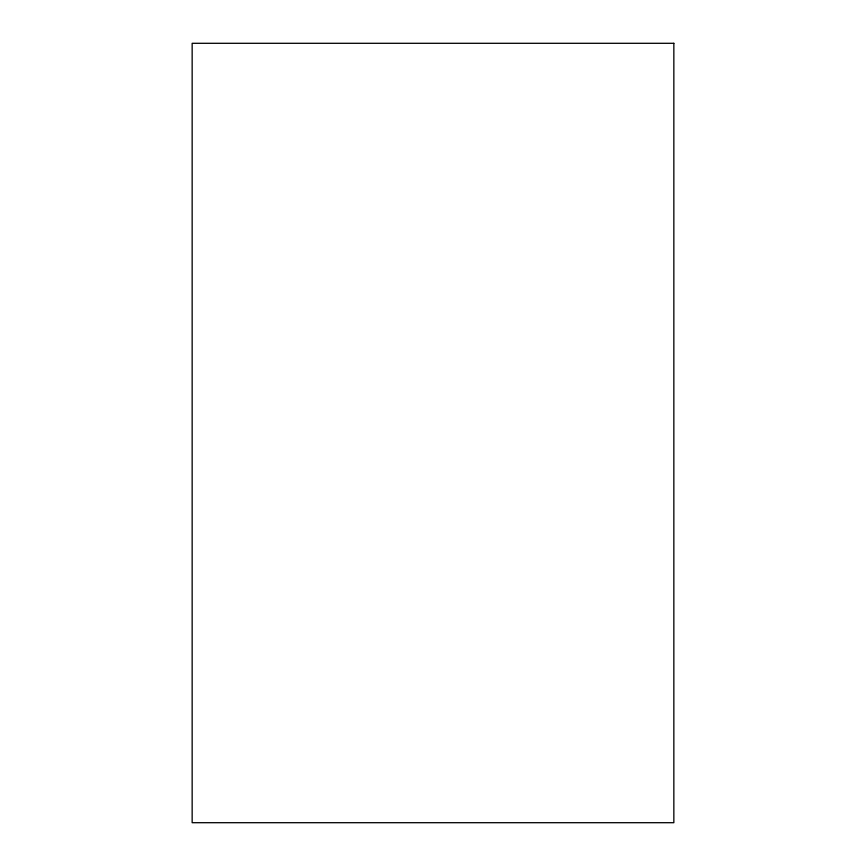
<?xml version="1.0" encoding="UTF-8"?>
<svg xmlns="http://www.w3.org/2000/svg" width="866" height="866" viewBox="0 0 866 866"><rect width="100%" height="100%" fill="white"/><g stroke="black" fill="none" stroke-linecap="round" stroke-linejoin="round"><path stroke-width="1.3" d="M673.845 43.3L192.155 43.3L192.155 822.7L673.845 822.7L673.845 43.3"/></g></svg>
